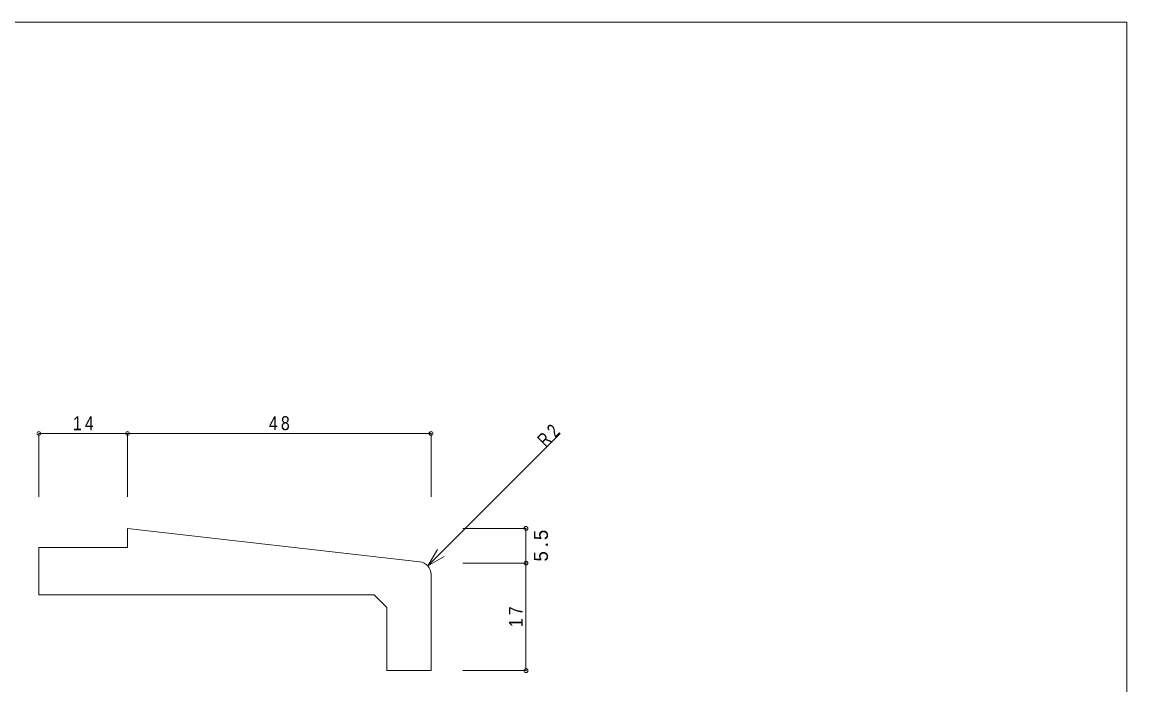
# Model space of a CAD drawing. Units: millimetres at full size, sheet at 1:1; details may follow other scales. Extents: x -141 to 141, y -98 to 98.
# Drawn here: x -33.6 to 141, y -7.2 to 97.5 of the extents above; entities that cross this region are included whole.
import ezdxf

# ---------------------------------------------------------------- set-up
doc = ezdxf.new("R2010")
doc.units = ezdxf.units.MM
doc.header["$PDMODE"] = 32
doc.header["$PDSIZE"] = 0.6
for name, color, linetype, lineweight in [('0-0_ＫＢ製品', 2, 'Continuous', 9), ('0-3_寸法', 4, 'Continuous', 9), ('0-4_引出線字', 4, 'Continuous', 9), ('F-0_図面枠', 5, 'Continuous', 9)]:
    doc.layers.add(name, color=color, linetype=linetype, lineweight=lineweight)
doc.layers.add('0-5_文字', color=7, linetype='Continuous')
doc.styles.add('HGｺﾞｼｯｸM', font='')
doc.styles.get('HGｺﾞｼｯｸM').set_extended_font_data('HGｺﾞｼｯｸM')

msp = doc.modelspace()

# ---------------------------------------------------------------- linework, layer by layer
at = {"layer": '0-0_ＫＢ製品'}
for p, q in [((29.227, 12.21), (-17, 17.493)), ((-17, 17.493), (-17, 14.493)), ((-17, 14.493), (-31, 14.493)), ((-31, 14.493), (-31, 7.007)), ((31, 10.223), (31, -4.993)), ((22, 7.007), (-31, 7.007)), ((22, 7.007), (24, 5.007)), ((24, -4.993), (24, 5.007)), ((24, -4.993), (31, -4.993))]:
    msp.add_line(p, q, dxfattribs=at)
msp.add_arc((29, 10.223), 2, 360, 83.4802, dxfattribs=at)
at = {"layer": '0-3_寸法'}
for p, q in [((-31, 32.493), (-17, 32.493)), ((-31, 32.493), (-31, 22.493)), ((-17, 32.493), (-17, 22.493)), ((-17, 32.493), (31, 32.493)), ((31, 32.493), (31, 22.493)), ((46, 17.493), (36, 17.493)), ((46, 12.007), (46, 17.493)), ((46, 12.007), (36, 12.007)), ((46, -4.993), (46, 12.007)), ((46, -4.993), (36, -4.993))]:
    msp.add_line(p, q, dxfattribs=at)
for p in [(-31, 32.493), (-17, 32.493), (31, 32.493), (46, 17.493), (46, 12.007), (46, -4.993)]:
    msp.add_point(p, dxfattribs=at)
at = {"layer": '0-4_引出線字'}
for q in [(51.431, 32.493), (31.992, 14.152), (33.09, 13.054)]:
    msp.add_line((30.492, 11.554), q, dxfattribs=at)
at = {"layer": 'F-0_図面枠'}
for p, q in [((-141, 97.5), (141, 97.5)), ((141, 97.5), (141, -97.5))]:
    msp.add_line(p, q, dxfattribs=at)

# ---------------------------------------------------------------- texts
at = {"layer": '0-3_寸法', "color": 7, "char_height": 2.199, "attachment_point": 7, "style": 'HGｺﾞｼｯｸM'}
for s, insert in [('\\T1.36;\\W0.85;14', (-25.625, 32.993)), ('\\T1.36;\\W0.85;48', (5.375, 32.993))]:
    msp.add_mtext(s, dxfattribs=dict(at, insert=insert))
at = {"layer": '0-3_寸法', "color": 7, "char_height": 2.199, "attachment_point": 7, "rotation": 90, "style": 'HGｺﾞｼｯｸM'}
for s, insert in [('\\T1.38;5.5', (49.5, 12.25)), ('\\T1.36;\\W0.85;17', (45.5, 1.882))]:
    msp.add_mtext(s, dxfattribs=dict(at, insert=insert))
at = {"layer": '0-5_文字', "insert": (49.133, 30.195), "char_height": 2.199, "attachment_point": 7, "rotation": 45, "style": 'HGｺﾞｼｯｸM'}
msp.add_mtext('\\T1.36;\\W0.75;R2', dxfattribs=at)

doc.saveas('drawing.dxf')
